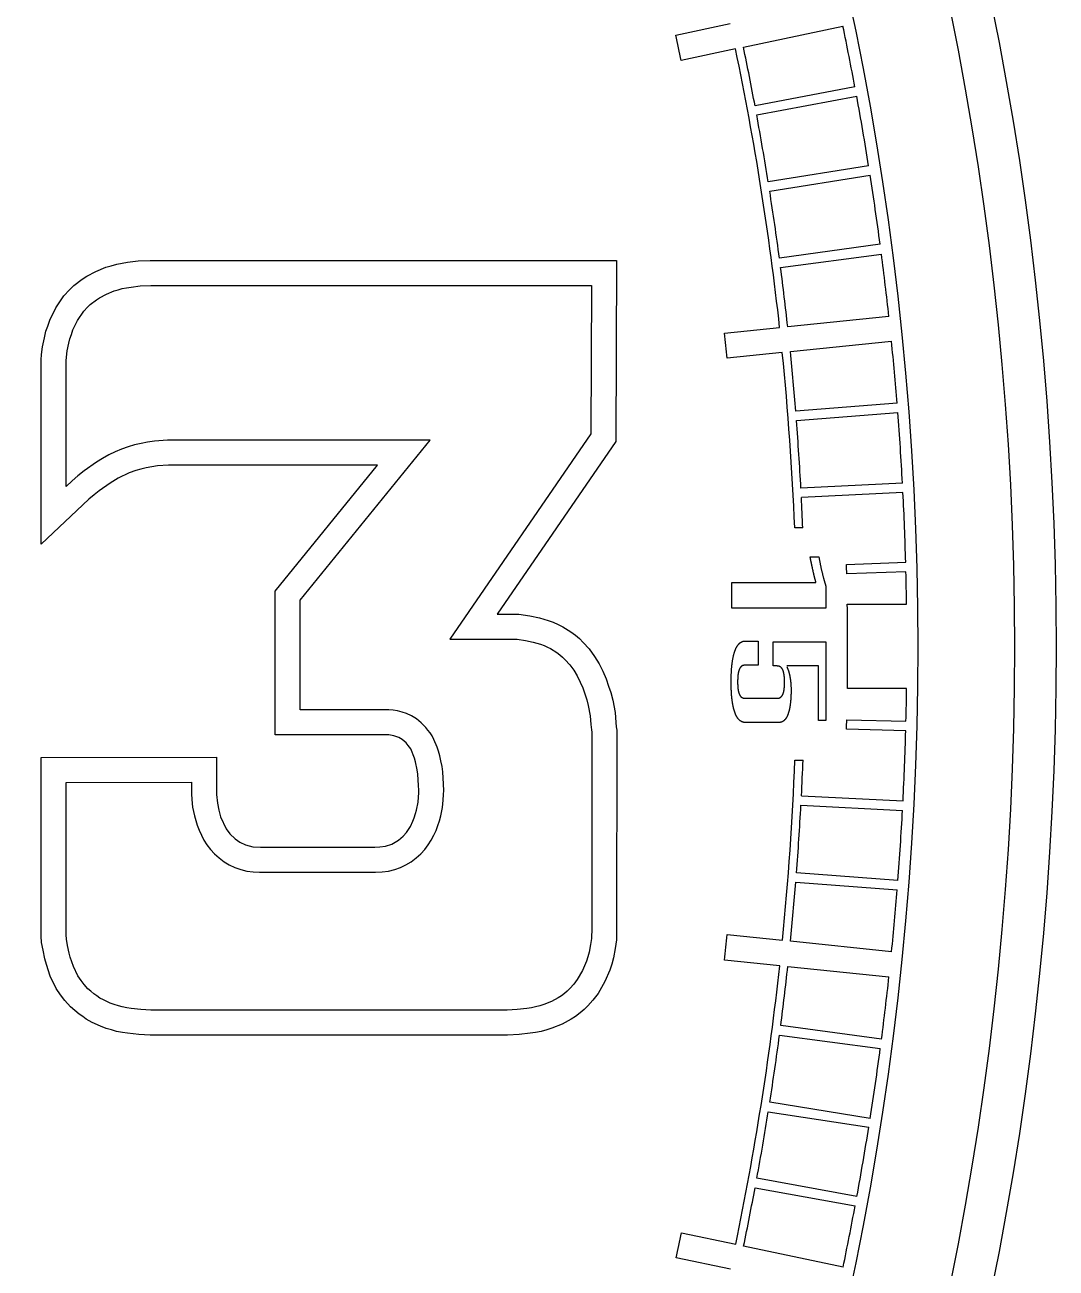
# Model space of a CAD drawing. Extents: x -19.1 to 19.1, y -19.1 to 19.1.
# Drawn here: x 12.97 to 19.15, y -3.72 to 3.73 of the extents above; entities that cross this region are included whole.
import ezdxf

# ---------------------------------------------------------------- set-up
doc = ezdxf.new("R2010")
doc.units = 0
doc.header["$LTSCALE"] = 32.67
doc.layers.add('G_OM_TRIE_D_ESQUISSE__ISO_', color=7, linetype='Continuous')
doc.layers.add('VISIBLE__ISO_', color=7, linetype='Continuous')

msp = doc.modelspace()

# ---------------------------------------------------------------- linework, layer by layer
at = {"layer": 'G_OM_TRIE_D_ESQUISSE__ISO_', "color": 7, "linetype": 'Continuous'}
msp.add_circle((0, 0), 18.9, dxfattribs=at)
at = {"layer": 'VISIBLE__ISO_', "color": 7, "linetype": 'Continuous'}
for p, q in [((16.8698, 3.6686), (17.195, 3.7376)), ((17.2749, 3.5958), (17.8713, 3.7233)), ((17.2273, 3.5856), (16.9023, 3.5161)), ((17.9435, 3.358), (17.3443, 3.2446)), ((17.3542, 3.191), (17.9539, 3.3021)), ((18.0255, 2.8854), (17.4235, 2.7881)), ((17.4322, 2.7333), (18.0344, 2.8295)), ((18.0946, 2.4146), (17.4904, 2.3322)), ((13.5809, 2.3065), (13.6459, 2.3146)), ((13.6459, 2.3146), (13.7175, 2.3172)), ((13.7175, 2.3172), (16.5133, 2.3172)), ((16.5133, 2.3172), (16.5105, 1.2319)), ((17.4977, 2.2762), (18.1023, 2.356)), ((13.3371, 2.2226), (13.3903, 2.2522)), ((13.3903, 2.2522), (13.4515, 2.2767)), ((13.4515, 2.2767), (13.4828, 2.286)), ((13.4828, 2.286), (13.5163, 2.2952)), ((13.5163, 2.2952), (13.5491, 2.3011)), ((13.5491, 2.3011), (13.5809, 2.3065)), ((13.2332, 2.1415), (13.2594, 2.1677)), ((13.2594, 2.1677), (13.3099, 2.2056)), ((13.3099, 2.2056), (13.3371, 2.2226)), ((13.6026, 2.158), (13.658, 2.1649)), ((13.658, 2.1649), (13.7203, 2.1672)), ((13.7203, 2.1672), (16.3629, 2.1672)), ((16.3629, 2.1672), (16.3606, 1.2786)), ((13.1518, 2.0326), (13.2001, 2.1052)), ((13.2001, 2.1052), (13.2332, 2.1415)), ((13.3948, 2.0818), (13.4133, 2.0934)), ((13.4133, 2.0934), (13.4549, 2.1164)), ((13.4549, 2.1164), (13.501, 2.1349)), ((13.501, 2.1349), (13.5241, 2.1418)), ((13.5241, 2.1418), (13.5495, 2.1488)), ((13.5495, 2.1488), (13.5749, 2.1534)), ((13.5749, 2.1534), (13.6026, 2.158)), ((13.1151, 1.9593), (13.1518, 2.0326)), ((13.3187, 2.0126), (13.3418, 2.038)), ((13.3418, 2.038), (13.3579, 2.0541)), ((13.3579, 2.0541), (13.3948, 2.0818)), ((13.1032, 1.9235), (13.1151, 1.9593)), ((13.2541, 1.9018), (13.2818, 1.9572)), ((13.2818, 1.9572), (13.3187, 2.0126)), ((18.1471, 1.9818), (17.5403, 1.9204)), ((13.0823, 1.8539), (13.092, 1.8927)), ((13.092, 1.8927), (13.1032, 1.9235)), ((13.2356, 1.8487), (13.2448, 1.8741)), ((13.2448, 1.8741), (13.2541, 1.9018)), ((17.1612, 1.8821), (17.492, 1.9155)), ((13.0657, 1.7547), (13.0713, 1.7989)), ((13.0713, 1.7989), (13.0823, 1.8539)), ((13.2194, 1.7749), (13.2287, 1.821)), ((13.2287, 1.821), (13.2356, 1.8487)), ((17.5561, 1.7709), (18.1627, 1.8338)), ((13.0625, 1.7223), (13.0657, 1.7547)), ((13.0625, 0.6162), (13.0625, 1.7223)), ((13.2125, 1.7149), (13.2148, 1.7379)), ((13.2125, 0.9624), (13.2125, 1.7149)), ((13.2148, 1.7379), (13.2194, 1.7749)), ((17.5077, 1.7658), (17.1771, 1.7315)), ((18.1964, 1.4617), (17.5884, 1.4147)), ((17.5928, 1.3582), (18.2007, 1.4068)), ((16.3606, 1.2786), (15.5136, 0.0462)), ((13.5841, 1.2002), (13.5449, 1.1863)), ((13.6233, 1.2117), (13.5841, 1.2002)), ((13.6626, 1.2209), (13.6233, 1.2117)), ((13.7018, 1.2279), (13.6626, 1.2209)), ((13.7434, 1.2348), (13.7018, 1.2279)), ((13.8218, 1.2394), (13.7434, 1.2348)), ((15.3959, 1.2394), (13.8218, 1.2394)), ((14.6158, 0.2816), (15.3959, 1.2394)), ((16.5105, 1.2319), (15.7987, 0.1962)), ((13.4318, 1.1309), (13.3948, 1.1078)), ((13.4687, 1.1517), (13.4318, 1.1309)), ((13.5079, 1.1702), (13.4687, 1.1517)), ((13.5449, 1.1863), (13.5079, 1.1702)), ((13.321, 1.0571), (13.2841, 1.0271)), ((13.3948, 1.1078), (13.321, 1.0571)), ((13.5915, 1.0437), (13.5257, 1.0127)), ((13.6303, 1.0574), (13.5915, 1.0437)), ((13.6617, 1.0666), (13.6303, 1.0574)), ((13.6928, 1.074), (13.6617, 1.0666)), ((13.7272, 1.08), (13.6928, 1.074)), ((13.7601, 1.0855), (13.7272, 1.08)), ((13.8262, 1.0894), (13.7601, 1.0855)), ((15.0803, 1.0894), (13.8262, 1.0894)), ((14.4658, 0.3349), (15.0803, 1.0894)), ((13.2494, 0.9971), (13.2125, 0.9624)), ((13.2841, 1.0271), (13.2494, 0.9971)), ((13.4771, 0.9824), (13.4109, 0.9369)), ((13.5257, 1.0127), (13.4771, 0.9824)), ((18.2285, 0.9829), (17.6195, 0.9515)), ((13.3805, 0.9121), (13.3499, 0.8856)), ((13.4109, 0.9369), (13.3805, 0.9121)), ((18.2315, 0.9266), (17.6224, 0.8967)), ((13.3499, 0.8856), (13.0625, 0.6162)), ((17.6307, 0.7146), (17.5821, 0.7136)), ((17.6751, 0.5408), (17.7271, 0.5408)), ((17.8927, 0.4954), (18.2479, 0.508)), ((18.2494, 0.4512), (17.8942, 0.4386)), ((17.2058, 0.2323), (17.2058, 0.3865)), ((17.2058, 0.3865), (17.7099, 0.3865)), ((14.4658, -0.5262), (14.4658, 0.3349)), ((17.7684, 0.3657), (17.7684, 0.2323)), ((14.6158, -0.3762), (14.6158, 0.2816)), ((17.7684, 0.2323), (17.2058, 0.2323)), ((17.8977, 0.2577), (18.2532, 0.2577)), ((15.7987, 0.1962), (15.9277, 0.1962)), ((15.9277, 0.1962), (15.9931, 0.1872)), ((15.9931, 0.1872), (16.0518, 0.1755)), ((16.0518, 0.1755), (16.1046, 0.1588)), ((16.1046, 0.1588), (16.1334, 0.1492)), ((16.1334, 0.1492), (16.1639, 0.1357)), ((16.1639, 0.1357), (16.1918, 0.1217)), ((16.1918, 0.1217), (16.2401, 0.0915)), ((16.2401, 0.0915), (16.2676, 0.0709)), ((15.5136, 0.0462), (15.9175, 0.0462)), ((15.9175, 0.0462), (15.9683, 0.0392)), ((15.9683, 0.0392), (16.0144, 0.03)), ((16.0144, 0.03), (16.0583, 0.0162)), ((16.0583, 0.0162), (16.0791, 0.0092)), ((16.0791, 0.0092), (16.0998, 0)), ((16.2676, 0.0709), (16.2918, 0.0501)), ((16.2918, 0.0501), (16.3142, 0.0278)), ((16.3142, 0.0278), (16.3503, -0.0113)), ((17.2861, 0.036), (17.3622, 0.036)), ((17.3622, 0.036), (17.3622, -0.1089)), ((17.4528, -0.1137), (17.4528, 0.0313)), ((17.4528, 0.0313), (17.7684, 0.0313)), ((17.7684, 0.0313), (17.7684, -0.4408)), ((16.0998, 0), (16.1183, -0.0092)), ((16.1183, -0.0092), (16.1552, -0.0323)), ((16.1552, -0.0323), (16.1737, -0.0462)), ((16.1737, -0.0462), (16.1898, -0.06)), ((16.1898, -0.06), (16.206, -0.0762)), ((16.3503, -0.0113), (16.3823, -0.0562)), ((16.3823, -0.0562), (16.4091, -0.1009)), ((16.206, -0.0762), (16.2337, -0.1062)), ((16.2337, -0.1062), (16.2568, -0.1385)), ((16.2568, -0.1385), (16.2775, -0.1731)), ((16.4091, -0.1009), (16.4311, -0.1448)), ((16.4311, -0.1448), (16.4523, -0.1903)), ((17.3622, -0.1089), (17.2861, -0.1089)), ((17.4752, -0.1137), (17.4528, -0.1137)), ((17.7247, -0.1137), (17.5345, -0.1137)), ((17.7247, -0.4408), (17.7247, -0.1137)), ((16.2775, -0.1731), (16.296, -0.21)), ((16.296, -0.21), (16.3122, -0.2446)), ((16.4523, -0.1903), (16.4665, -0.2355)), ((16.3122, -0.2446), (16.3237, -0.2816)), ((16.3237, -0.2816), (16.3352, -0.3162)), ((16.4665, -0.2355), (16.479, -0.2731)), ((16.479, -0.2731), (16.4909, -0.3178)), ((18.2533, -0.249), (17.8979, -0.249)), ((16.3352, -0.3162), (16.3445, -0.3508)), ((16.3445, -0.3508), (16.356, -0.4131)), ((16.4909, -0.3178), (16.5048, -0.3926)), ((17.2861, -0.3077), (17.4752, -0.3077)), ((15.1489, -0.3762), (14.6158, -0.3762)), ((15.1743, -0.3785), (15.1489, -0.3762)), ((15.1997, -0.3831), (15.1743, -0.3785)), ((15.2274, -0.3901), (15.1997, -0.3831)), ((15.2551, -0.3993), (15.2274, -0.3901)), ((15.2851, -0.4131), (15.2551, -0.3993)), ((15.3151, -0.4316), (15.2851, -0.4131)), ((15.3428, -0.4547), (15.3151, -0.4316)), ((16.356, -0.4131), (16.3606, -0.4639)), ((16.5048, -0.3926), (16.5102, -0.4518)), ((17.7684, -0.4408), (17.7247, -0.4408)), ((17.8943, -0.4369), (18.2496, -0.4451)), ((15.3705, -0.4824), (15.3428, -0.4547)), ((15.382, -0.4985), (15.3705, -0.4824)), ((15.3959, -0.5147), (15.382, -0.4985)), ((15.4074, -0.5332), (15.3959, -0.5147)), ((16.3606, -0.4639), (16.3629, -0.4962)), ((16.3629, -0.4962), (16.3653, -0.5101)), ((16.3653, -0.5101), (16.3653, -1.7125)), ((16.5102, -0.4518), (16.5121, -0.4785)), ((16.5121, -0.4785), (16.5153, -0.4978)), ((16.5153, -0.4978), (16.5129, -1.7219)), ((17.4876, -0.4525), (17.2861, -0.4525)), ((18.2481, -0.5024), (17.8928, -0.4926)), ((15.1481, -0.5262), (14.4658, -0.5262)), ((15.1776, -0.5316), (15.1481, -0.5262)), ((15.2076, -0.5416), (15.1776, -0.5316)), ((15.2273, -0.5537), (15.2076, -0.5416)), ((15.2515, -0.5739), (15.2273, -0.5537)), ((15.2638, -0.5911), (15.2515, -0.5739)), ((15.2797, -0.6096), (15.2638, -0.5911)), ((15.419, -0.5539), (15.4074, -0.5332)), ((15.4374, -0.6001), (15.419, -0.5539)), ((13.0625, -0.6629), (14.1149, -0.6597)), ((13.0625, -1.7332), (13.0625, -0.6629)), ((14.1149, -0.6597), (14.1149, -0.8834)), ((15.3021, -0.6656), (15.2797, -0.6096)), ((15.3077, -0.6882), (15.3021, -0.6656)), ((15.4467, -0.6255), (15.4374, -0.6001)), ((15.4536, -0.6532), (15.4467, -0.6255)), ((15.4605, -0.6832), (15.4536, -0.6532)), ((15.319, -0.7369), (15.3077, -0.6882)), ((15.3227, -0.7631), (15.319, -0.7369)), ((15.4674, -0.7155), (15.4605, -0.6832)), ((15.4721, -0.7478), (15.4674, -0.7155)), ((17.5835, -0.6777), (17.6321, -0.6777)), ((13.2125, -0.8124), (13.9649, -0.8101)), ((13.2125, -1.7264), (13.2125, -0.8124)), ((13.9649, -0.8101), (13.9649, -0.8794)), ((15.3269, -0.8307), (15.3227, -0.7631)), ((15.4767, -0.8217), (15.4721, -0.7478)), ((13.9649, -0.8794), (13.9672, -0.914)), ((14.1149, -0.8834), (14.1202, -0.9367)), ((15.3233, -0.9293), (15.3272, -0.8715)), ((15.3285, -0.8578), (15.3269, -0.8307)), ((15.3272, -0.8715), (15.3285, -0.8578)), ((15.4744, -0.9186), (15.4767, -0.884)), ((15.479, -0.8609), (15.4767, -0.8217)), ((15.4767, -0.884), (15.479, -0.8609)), ((17.6226, -0.8916), (18.2317, -0.9226)), ((13.9672, -0.914), (13.9718, -0.9601)), ((13.9718, -0.9601), (13.9834, -1.0132)), ((14.1202, -0.9367), (14.1295, -0.9791)), ((15.3145, -0.9776), (15.3233, -0.9293)), ((15.4605, -1.0132), (15.4697, -0.9624)), ((15.4697, -0.9624), (15.4744, -0.9186)), ((17.6197, -0.9484), (18.2287, -0.9796)), ((13.9834, -1.0132), (13.9903, -1.0409)), ((13.9903, -1.0409), (13.9995, -1.0686)), ((14.1295, -0.9791), (14.1393, -1.0186)), ((14.1393, -1.0186), (14.172, -1.0893)), ((15.2931, -1.0449), (15.2992, -1.0251)), ((15.2992, -1.0251), (15.3084, -0.9974)), ((15.3084, -0.9974), (15.3145, -0.9776)), ((15.442, -1.0709), (15.4513, -1.0432)), ((15.4513, -1.0432), (15.4605, -1.0132)), ((13.9995, -1.0686), (14.0111, -1.0986)), ((14.0111, -1.0986), (14.0388, -1.1586)), ((14.172, -1.0893), (14.1947, -1.1196)), ((15.2341, -1.1334), (15.2537, -1.1119)), ((15.2537, -1.1119), (15.2774, -1.0763)), ((15.2774, -1.0763), (15.2931, -1.0449)), ((15.419, -1.1286), (15.4328, -1.1009)), ((15.4328, -1.1009), (15.442, -1.0709)), ((14.0388, -1.1586), (14.0572, -1.1863)), ((14.0572, -1.1863), (14.078, -1.214)), ((14.1947, -1.1196), (14.2277, -1.1498)), ((14.2277, -1.1498), (14.2542, -1.1703)), ((14.2542, -1.1703), (14.2894, -1.1867)), ((14.2894, -1.1867), (14.3329, -1.1975)), ((15.1281, -1.1944), (15.1663, -1.1817)), ((15.1663, -1.1817), (15.2066, -1.1586)), ((15.2066, -1.1586), (15.2341, -1.1334)), ((15.3636, -1.214), (15.3843, -1.1863)), ((15.3843, -1.1863), (15.4028, -1.1586)), ((15.4028, -1.1586), (15.419, -1.1286)), ((14.078, -1.214), (14.1034, -1.2394)), ((14.1034, -1.2394), (14.1311, -1.2648)), ((14.1311, -1.2648), (14.1611, -1.2879)), ((14.3329, -1.1975), (14.3778, -1.2002)), ((14.3778, -1.2002), (15.0637, -1.2002)), ((15.0637, -1.2002), (15.0942, -1.1984)), ((15.0942, -1.1984), (15.1281, -1.1944)), ((15.2828, -1.2879), (15.3128, -1.2648)), ((15.3128, -1.2648), (15.3405, -1.2394)), ((15.3405, -1.2394), (15.3636, -1.214)), ((14.1611, -1.2879), (14.1911, -1.3063)), ((14.1911, -1.3063), (14.2257, -1.3225)), ((14.2257, -1.3225), (14.2603, -1.334)), ((14.2603, -1.334), (14.2973, -1.3433)), ((15.1466, -1.3433), (15.1836, -1.334)), ((15.1836, -1.334), (15.2182, -1.3225)), ((15.2182, -1.3225), (15.2505, -1.3063)), ((15.2505, -1.3063), (15.2828, -1.2879)), ((14.2973, -1.3433), (14.3342, -1.3479)), ((14.3342, -1.3479), (14.3734, -1.3502)), ((14.3734, -1.3502), (15.0682, -1.3502)), ((15.0682, -1.3502), (15.1074, -1.3479)), ((15.1074, -1.3479), (15.1466, -1.3433)), ((17.5887, -1.41), (18.1969, -1.4557)), ((18.2012, -1.4001), (17.5931, -1.3546)), ((16.3653, -1.7125), (16.3629, -1.7218)), ((13.0661, -1.7724), (13.0625, -1.7332)), ((13.0745, -1.8172), (13.0661, -1.7724)), ((13.2148, -1.7518), (13.2125, -1.7264)), ((13.2217, -1.7887), (13.2148, -1.7518)), ((13.231, -1.8349), (13.2217, -1.7887)), ((16.3583, -1.7841), (16.3491, -1.8303)), ((16.3629, -1.7472), (16.3583, -1.7841)), ((16.3629, -1.7218), (16.3629, -1.7472)), ((16.5129, -1.7565), (16.5065, -1.8081)), ((16.5129, -1.7219), (16.5129, -1.7565)), ((17.1779, -1.7236), (17.5085, -1.7584)), ((18.1633, -1.8274), (17.5568, -1.7635)), ((13.0849, -1.8694), (13.0745, -1.8172)), ((13.2379, -1.8603), (13.231, -1.8349)), ((13.2564, -1.9156), (13.2379, -1.8603)), ((16.3422, -1.8579), (16.3329, -1.8833)), ((16.3491, -1.8303), (16.3422, -1.8579)), ((16.4955, -1.8632), (16.4858, -1.9019)), ((16.5065, -1.8081), (16.4955, -1.8632)), ((13.0943, -1.9037), (13.0849, -1.8694)), ((13.1174, -1.9732), (13.0943, -1.9037)), ((13.2841, -1.971), (13.2564, -1.9156)), ((16.3329, -1.8833), (16.3099, -1.9387)), ((16.4727, -1.9378), (16.4445, -2.0057)), ((16.4858, -1.9019), (16.4727, -1.9378)), ((17.4924, -1.9113), (17.1617, -1.8776)), ((17.5408, -1.9163), (18.1475, -1.9781)), ((13.1541, -2.0465), (13.1174, -1.9732)), ((13.3025, -1.9987), (13.2841, -1.971)), ((13.321, -2.0241), (13.3025, -1.9987)), ((16.2775, -1.9941), (16.2568, -2.0218)), ((16.3099, -1.9387), (16.2775, -1.9941)), ((16.4445, -2.0057), (16.4027, -2.0772)), ((13.1794, -2.0845), (13.1541, -2.0465)), ((13.2045, -2.119), (13.1794, -2.0845)), ((13.3441, -2.0495), (13.321, -2.0241)), ((13.3602, -2.0634), (13.3441, -2.0495)), ((13.3787, -2.0795), (13.3602, -2.0634)), ((13.3972, -2.0911), (13.3787, -2.0795)), ((16.2014, -2.0772), (16.1829, -2.0911)), ((16.2175, -2.0634), (16.2014, -2.0772)), ((16.2337, -2.0472), (16.2175, -2.0634)), ((16.2568, -2.0218), (16.2337, -2.0472)), ((16.4027, -2.0772), (16.3725, -2.1175)), ((13.2394, -2.1573), (13.2045, -2.119)), ((13.291, -2.2016), (13.2394, -2.1573)), ((13.4156, -2.1049), (13.3972, -2.0911)), ((13.4364, -2.1164), (13.4156, -2.1049)), ((13.4779, -2.1349), (13.4364, -2.1164)), ((13.501, -2.1441), (13.4779, -2.1349)), ((13.5264, -2.1511), (13.501, -2.1441)), ((13.5495, -2.158), (13.5264, -2.1511)), ((13.5772, -2.1626), (13.5495, -2.158)), ((16.0283, -2.158), (16.0029, -2.1626)), ((16.0537, -2.1511), (16.0283, -2.158)), ((16.0768, -2.1441), (16.0537, -2.1511)), ((16.1229, -2.1257), (16.0768, -2.1441)), ((16.1645, -2.1026), (16.1229, -2.1257)), ((16.1829, -2.0911), (16.1645, -2.1026)), ((16.3423, -2.1507), (16.3195, -2.1735)), ((16.3725, -2.1175), (16.3423, -2.1507)), ((13.3123, -2.2149), (13.291, -2.2016)), ((13.3338, -2.2311), (13.3123, -2.2149)), ((13.3694, -2.2508), (13.3338, -2.2311)), ((13.6026, -2.1672), (13.5772, -2.1626)), ((13.6603, -2.1741), (13.6026, -2.1672)), ((13.7203, -2.1765), (13.6603, -2.1741)), ((15.8575, -2.1765), (13.7203, -2.1765)), ((15.9175, -2.1741), (15.8575, -2.1765)), ((15.9752, -2.1672), (15.9175, -2.1741)), ((16.0029, -2.1626), (15.9752, -2.1672)), ((16.2407, -2.2318), (16.1874, -2.2614)), ((16.2678, -2.2149), (16.2407, -2.2318)), ((16.2953, -2.1943), (16.2678, -2.2149)), ((16.3195, -2.1735), (16.2953, -2.1943)), ((13.4196, -2.2731), (13.3694, -2.2508)), ((13.4533, -2.2866), (13.4196, -2.2731)), ((13.4851, -2.2953), (13.4533, -2.2866)), ((13.5155, -2.3044), (13.4851, -2.2953)), ((13.5514, -2.3104), (13.5155, -2.3044)), ((13.5802, -2.3156), (13.5514, -2.3104)), ((16.0286, -2.3104), (15.9965, -2.3157)), ((16.0615, -2.3044), (16.0286, -2.3104)), ((16.095, -2.2953), (16.0615, -2.3044)), ((16.1263, -2.2859), (16.095, -2.2953)), ((16.1874, -2.2614), (16.1263, -2.2859)), ((18.1029, -2.352), (17.4985, -2.2703)), ((13.6484, -2.3238), (13.5802, -2.3156)), ((13.7174, -2.3265), (13.6484, -2.3238)), ((15.8604, -2.3265), (13.7174, -2.3265)), ((15.9293, -2.3238), (15.8604, -2.3265)), ((15.9965, -2.3157), (15.9293, -2.3238)), ((17.4909, -2.328), (18.0956, -2.4075)), ((18.0349, -2.826), (17.4327, -2.7297)), ((17.4237, -2.7867), (18.0265, -2.8796)), ((17.9552, -3.2948), (17.3553, -3.1849)), ((17.3448, -3.2419), (17.9448, -3.3512)), ((16.9031, -3.5123), (17.2282, -3.5813)), ((17.8724, -3.718), (17.2758, -3.5914)), ((17.1966, -3.7302), (16.8712, -3.6625))]:
    msp.add_line(p, q, dxfattribs=at)
for points in [[(17.7099, 0.3865), (17.7096, 0.3874), (17.7093, 0.3883), (17.7091, 0.3892), (17.7088, 0.3902), (17.7086, 0.3911), (17.7083, 0.392), (17.7081, 0.393), (17.7078, 0.3939), (17.7075, 0.3948), (17.7073, 0.3958), (17.707, 0.3968), (17.7068, 0.3977), (17.7065, 0.3987), (17.7062, 0.3997), (17.706, 0.4007), (17.7057, 0.4018), (17.7054, 0.4028), (17.7052, 0.4038), (17.7049, 0.4049), (17.7046, 0.406), (17.7043, 0.4071), (17.704, 0.4083), (17.7037, 0.4096), (17.7034, 0.4109), (17.703, 0.4122), (17.7027, 0.4136), (17.7023, 0.4151), (17.7019, 0.4166), (17.7015, 0.4182), (17.7011, 0.4199), (17.7007, 0.4216), (17.7002, 0.4234), (17.6998, 0.4253), (17.6993, 0.4272), (17.6988, 0.4292), (17.6983, 0.4313), (17.6978, 0.4334), (17.6973, 0.4356), (17.6967, 0.4378), (17.6962, 0.4401), (17.6956, 0.4425), (17.6951, 0.445), (17.6945, 0.4474), (17.6939, 0.45), (17.6933, 0.4525), (17.6927, 0.4551), (17.6921, 0.4578), (17.6915, 0.4604), (17.6909, 0.463), (17.6903, 0.4657), (17.6897, 0.4683), (17.6891, 0.471), (17.6885, 0.4736), (17.688, 0.4762), (17.6874, 0.4789), (17.6868, 0.4815), (17.6862, 0.4842), (17.6857, 0.4868), (17.6851, 0.4894), (17.6846, 0.492), (17.684, 0.4945), (17.6835, 0.497), (17.683, 0.4994), (17.6825, 0.5018), (17.682, 0.5041), (17.6816, 0.5064), (17.6811, 0.5086), (17.6807, 0.5107), (17.6803, 0.5128), (17.6799, 0.5148), (17.6795, 0.5167), (17.6791, 0.5186), (17.6788, 0.5204), (17.6785, 0.5222), (17.6781, 0.5239), (17.6778, 0.5255), (17.6775, 0.527), (17.6773, 0.5285), (17.677, 0.53), (17.6767, 0.5313), (17.6765, 0.5327), (17.6763, 0.5339), (17.6761, 0.5351), (17.6758, 0.5363), (17.6756, 0.5375), (17.6754, 0.5386), (17.6753, 0.5397), (17.6751, 0.5408)], [(17.7271, 0.5408), (17.7275, 0.538), (17.728, 0.5352), (17.7285, 0.5323), (17.729, 0.5294), (17.7295, 0.5264), (17.73, 0.5233), (17.7306, 0.5202), (17.7312, 0.5169), (17.7319, 0.5134), (17.7325, 0.5099), (17.7332, 0.5062), (17.734, 0.5025), (17.7348, 0.4987), (17.7355, 0.4948), (17.7364, 0.4909), (17.7372, 0.487), (17.738, 0.483), (17.7389, 0.4791), (17.7398, 0.4751), (17.7407, 0.4712), (17.7416, 0.4672), (17.7425, 0.4633), (17.7434, 0.4594), (17.7443, 0.4554), (17.7453, 0.4515), (17.7462, 0.4476), (17.7471, 0.4438), (17.7481, 0.44), (17.749, 0.4364), (17.7498, 0.4329), (17.7507, 0.4295), (17.7515, 0.4263), (17.7523, 0.4233), (17.753, 0.4205), (17.7537, 0.4178), (17.7543, 0.4153), (17.755, 0.413), (17.7556, 0.4107), (17.7561, 0.4086), (17.7567, 0.4065), (17.7572, 0.4046), (17.7577, 0.4026), (17.7582, 0.4008), (17.7587, 0.399), (17.7592, 0.3973), (17.7596, 0.3957), (17.7601, 0.3942), (17.7605, 0.3927), (17.7609, 0.3913), (17.7613, 0.3899), (17.7616, 0.3886), (17.762, 0.3873), (17.7623, 0.3861), (17.7627, 0.3849), (17.763, 0.3838), (17.7633, 0.3826), (17.7637, 0.3815), (17.764, 0.3804), (17.7643, 0.3793), (17.7646, 0.3782), (17.7649, 0.3771), (17.7653, 0.376), (17.7656, 0.375), (17.7659, 0.3739), (17.7662, 0.3729), (17.7665, 0.3718), (17.7668, 0.3708), (17.7672, 0.3697), (17.7675, 0.3687), (17.7678, 0.3677), (17.7681, 0.3667), (17.7684, 0.3657)], [(17.2861, -0.4525), (17.2849, -0.4525), (17.2838, -0.4524), (17.2826, -0.4524), (17.2815, -0.4523), (17.2803, -0.4522), (17.2791, -0.452), (17.278, -0.4519), (17.2768, -0.4517), (17.2757, -0.4515), (17.2745, -0.4513), (17.2734, -0.451), (17.2723, -0.4507), (17.2711, -0.4503), (17.27, -0.45), (17.2689, -0.4496), (17.2678, -0.4492), (17.2667, -0.4487), (17.2656, -0.4482), (17.2645, -0.4477), (17.2634, -0.4472), (17.2624, -0.4466), (17.2613, -0.446), (17.2603, -0.4454), (17.2592, -0.4448), (17.2582, -0.4441), (17.2571, -0.4434), (17.2561, -0.4427), (17.2551, -0.4419), (17.2541, -0.4411), (17.2531, -0.4403), (17.2521, -0.4395), (17.2511, -0.4386), (17.2502, -0.4377), (17.2492, -0.4368), (17.2482, -0.4358), (17.2473, -0.4348), (17.2463, -0.4338), (17.2454, -0.4328), (17.2445, -0.4317), (17.2436, -0.4306), (17.2427, -0.4294), (17.2418, -0.4283), (17.2409, -0.4271), (17.24, -0.4259), (17.2391, -0.4246), (17.2383, -0.4233), (17.2374, -0.422), (17.2366, -0.4207), (17.2357, -0.4193), (17.2349, -0.4179), (17.2341, -0.4165), (17.2333, -0.415), (17.2325, -0.4135), (17.2317, -0.412), (17.2309, -0.4104), (17.2301, -0.4089), (17.2294, -0.4073), (17.2286, -0.4056), (17.2279, -0.4039), (17.2271, -0.4022), (17.2264, -0.4005), (17.2257, -0.3987), (17.225, -0.3969), (17.2243, -0.3951), (17.2236, -0.3932), (17.2229, -0.3913), (17.2222, -0.3894), (17.2216, -0.3875), (17.2209, -0.3855), (17.2203, -0.3834), (17.2196, -0.3814), (17.219, -0.3793), (17.2184, -0.3772), (17.2178, -0.375), (17.2172, -0.3729), (17.2166, -0.3706), (17.216, -0.3684), (17.2155, -0.3661), (17.2149, -0.3638), (17.2144, -0.3615), (17.2138, -0.3591), (17.2133, -0.3567), (17.2128, -0.3542), (17.2123, -0.3518), (17.2118, -0.3492), (17.2113, -0.3467), (17.2108, -0.3441), (17.2104, -0.3415), (17.2099, -0.3389), (17.2095, -0.3362), (17.209, -0.3335), (17.2086, -0.3307), (17.2082, -0.3279), (17.2078, -0.3251), (17.2074, -0.3223), (17.2071, -0.3194), (17.2067, -0.3165), (17.2063, -0.3135), (17.206, -0.3105), (17.2057, -0.3075), (17.2053, -0.3044), (17.205, -0.3014), (17.2047, -0.2982), (17.2044, -0.2951), (17.2041, -0.2919), (17.2039, -0.2886), (17.2036, -0.2854), (17.2034, -0.282), (17.2032, -0.2787), (17.2029, -0.2753), (17.2027, -0.2719), (17.2025, -0.2685), (17.2023, -0.265), (17.2022, -0.2615), (17.202, -0.2579), (17.2019, -0.2543), (17.2017, -0.2507), (17.2016, -0.247), (17.2015, -0.2434), (17.2014, -0.2397), (17.2013, -0.2359), (17.2012, -0.2322), (17.2012, -0.2284), (17.2011, -0.2246), (17.2011, -0.2208), (17.201, -0.217), (17.201, -0.2132), (17.201, -0.2093), (17.201, -0.2055), (17.201, -0.2017), (17.2011, -0.1978), (17.2011, -0.194), (17.2012, -0.1902), (17.2012, -0.1864), (17.2013, -0.1826), (17.2014, -0.1789), (17.2015, -0.1751), (17.2016, -0.1714), (17.2017, -0.1677), (17.2019, -0.1641), (17.202, -0.1605), (17.2022, -0.1569), (17.2023, -0.1533), (17.2025, -0.1498), (17.2027, -0.1463), (17.2029, -0.1428), (17.2032, -0.1394), (17.2034, -0.136), (17.2036, -0.1327), (17.2039, -0.1294), (17.2041, -0.1261), (17.2044, -0.1228), (17.2047, -0.1196), (17.205, -0.1165), (17.2053, -0.1133), (17.2056, -0.1103), (17.206, -0.1072), (17.2063, -0.1042), (17.2067, -0.1012), (17.207, -0.0982), (17.2074, -0.0953), (17.2078, -0.0924), (17.2082, -0.0896), (17.2086, -0.0868), (17.209, -0.084), (17.2095, -0.0813), (17.2099, -0.0786), (17.2104, -0.0759), (17.2108, -0.0732), (17.2113, -0.0706), (17.2118, -0.0681), (17.2123, -0.0655), (17.2128, -0.063), (17.2133, -0.0606), (17.2138, -0.0581), (17.2144, -0.0557), (17.2149, -0.0534), (17.2155, -0.051), (17.216, -0.0487), (17.2166, -0.0465), (17.2172, -0.0442), (17.2178, -0.042), (17.2184, -0.0399), (17.219, -0.0377), (17.2196, -0.0356), (17.2203, -0.0335), (17.2209, -0.0315), (17.2216, -0.0295), (17.2222, -0.0275), (17.2229, -0.0256), (17.2236, -0.0237), (17.2243, -0.0218), (17.225, -0.02), (17.2257, -0.0181), (17.2264, -0.0164), (17.2271, -0.0146), (17.2279, -0.0129), (17.2286, -0.0112), (17.2294, -0.0096), (17.2301, -0.0079), (17.2309, -0.0063), (17.2317, -0.0048), (17.2325, -0.0032), (17.2333, -0.0017), (17.2341, -0.0003), (17.2349, 0.0012), (17.2357, 0.0026), (17.2366, 0.004), (17.2374, 0.0053), (17.2383, 0.0066), (17.2391, 0.0079), (17.24, 0.0092), (17.2409, 0.0104), (17.2418, 0.0116), (17.2427, 0.0128), (17.2436, 0.0139), (17.2445, 0.015), (17.2454, 0.0161), (17.2463, 0.0172), (17.2473, 0.0182), (17.2482, 0.0192), (17.2492, 0.0201), (17.2502, 0.0211), (17.2511, 0.022), (17.2521, 0.0229), (17.2531, 0.0237), (17.2541, 0.0245), (17.2551, 0.0253), (17.2561, 0.0261), (17.2571, 0.0268), (17.2582, 0.0275), (17.2592, 0.0282), (17.2603, 0.0288), (17.2613, 0.0294), (17.2624, 0.03), (17.2634, 0.0306), (17.2645, 0.0311), (17.2656, 0.0316), (17.2667, 0.0321), (17.2678, 0.0326), (17.2689, 0.033), (17.27, 0.0334), (17.2711, 0.0338), (17.2723, 0.0341), (17.2734, 0.0344), (17.2745, 0.0347), (17.2757, 0.0349), (17.2768, 0.0351), (17.278, 0.0353), (17.2791, 0.0355), (17.2803, 0.0356), (17.2815, 0.0357), (17.2826, 0.0358), (17.2838, 0.0358), (17.2849, 0.0359), (17.2861, 0.036)], [(17.2861, -0.1089), (17.2848, -0.109), (17.2836, -0.109), (17.2823, -0.1091), (17.2811, -0.1092), (17.2798, -0.1093), (17.2786, -0.1094), (17.2774, -0.1096), (17.2763, -0.1098), (17.2752, -0.1101), (17.2741, -0.1103), (17.273, -0.1106), (17.272, -0.111), (17.2711, -0.1113), (17.2701, -0.1117), (17.2692, -0.1121), (17.2684, -0.1125), (17.2675, -0.113), (17.2667, -0.1134), (17.266, -0.1138), (17.2653, -0.1143), (17.2646, -0.1147), (17.2639, -0.1152), (17.2633, -0.1157), (17.2627, -0.1161), (17.2621, -0.1166), (17.2616, -0.117), (17.2611, -0.1175), (17.2606, -0.118), (17.2601, -0.1184), (17.2596, -0.1189), (17.2591, -0.1194), (17.2587, -0.1199), (17.2582, -0.1204), (17.2577, -0.1209), (17.2573, -0.1215), (17.2569, -0.122), (17.2564, -0.1226), (17.256, -0.1231), (17.2556, -0.1237), (17.2552, -0.1243), (17.2547, -0.1249), (17.2543, -0.1256), (17.2539, -0.1262), (17.2535, -0.1269), (17.2532, -0.1276), (17.2528, -0.1282), (17.2524, -0.1289), (17.252, -0.1297), (17.2517, -0.1304), (17.2513, -0.1311), (17.2509, -0.1319), (17.2506, -0.1327), (17.2502, -0.1334), (17.2499, -0.1342), (17.2496, -0.1351), (17.2492, -0.1359), (17.2489, -0.1367), (17.2486, -0.1376), (17.2483, -0.1385), (17.248, -0.1394), (17.2477, -0.1403), (17.2474, -0.1412), (17.2471, -0.1422), (17.2468, -0.1431), (17.2465, -0.1441), (17.2462, -0.1451), (17.246, -0.1461), (17.2457, -0.1471), (17.2455, -0.1482), (17.2452, -0.1492), (17.245, -0.1503), (17.2447, -0.1514), (17.2445, -0.1525), (17.2443, -0.1536), (17.244, -0.1548), (17.2438, -0.1559), (17.2436, -0.1571), (17.2434, -0.1583), (17.2432, -0.1595), (17.243, -0.1607), (17.2428, -0.162), (17.2426, -0.1633), (17.2425, -0.1645), (17.2423, -0.1658), (17.2421, -0.1672), (17.242, -0.1685), (17.2418, -0.1699), (17.2417, -0.1712), (17.2415, -0.1726), (17.2414, -0.174), (17.2413, -0.1755), (17.2411, -0.1769), (17.241, -0.1784), (17.2409, -0.1799), (17.2408, -0.1814), (17.2407, -0.1829), (17.2406, -0.1845), (17.2405, -0.1861), (17.2404, -0.1876), (17.2404, -0.1893), (17.2403, -0.1909), (17.2402, -0.1925), (17.2402, -0.1941), (17.2401, -0.1958), (17.2401, -0.1975), (17.24, -0.1992), (17.24, -0.2008), (17.24, -0.2025), (17.24, -0.2042), (17.24, -0.2059), (17.2399, -0.2076), (17.2399, -0.2093), (17.2399, -0.211), (17.24, -0.2127), (17.24, -0.2144), (17.24, -0.2161), (17.24, -0.2178), (17.24, -0.2194), (17.2401, -0.2211), (17.2401, -0.2227), (17.2402, -0.2244), (17.2402, -0.226), (17.2403, -0.2276), (17.2404, -0.2291), (17.2404, -0.2307), (17.2405, -0.2323), (17.2406, -0.2338), (17.2407, -0.2353), (17.2408, -0.2368), (17.2409, -0.2382), (17.241, -0.2397), (17.2411, -0.2411), (17.2413, -0.2425), (17.2414, -0.2439), (17.2415, -0.2453), (17.2417, -0.2467), (17.2418, -0.248), (17.242, -0.2493), (17.2421, -0.2506), (17.2423, -0.2519), (17.2425, -0.2532), (17.2426, -0.2544), (17.2428, -0.2557), (17.243, -0.2569), (17.2432, -0.2581), (17.2434, -0.2593), (17.2436, -0.2604), (17.2438, -0.2616), (17.244, -0.2627), (17.2443, -0.2638), (17.2445, -0.2649), (17.2447, -0.266), (17.245, -0.2671), (17.2452, -0.2681), (17.2455, -0.2691), (17.2457, -0.2702), (17.246, -0.2712), (17.2462, -0.2721), (17.2465, -0.2731), (17.2468, -0.2741), (17.2471, -0.275), (17.2474, -0.2759), (17.2477, -0.2768), (17.248, -0.2777), (17.2483, -0.2786), (17.2486, -0.2795), (17.2489, -0.2803), (17.2492, -0.2811), (17.2496, -0.2819), (17.2499, -0.2827), (17.2502, -0.2835), (17.2506, -0.2843), (17.2509, -0.2851), (17.2513, -0.2858), (17.2517, -0.2865), (17.252, -0.2872), (17.2524, -0.2879), (17.2528, -0.2886), (17.2532, -0.2893), (17.2536, -0.29), (17.2539, -0.2906), (17.2543, -0.2912), (17.2548, -0.2919), (17.2552, -0.2925), (17.2556, -0.2931), (17.256, -0.2936), (17.2564, -0.2942), (17.2569, -0.2948), (17.2573, -0.2953), (17.2578, -0.2958), (17.2582, -0.2963), (17.2587, -0.2968), (17.2591, -0.2973), (17.2596, -0.2978), (17.2601, -0.2983), (17.2606, -0.2987), (17.2611, -0.2992), (17.2616, -0.2996), (17.2621, -0.3001), (17.2627, -0.3005), (17.2633, -0.301), (17.2639, -0.3014), (17.2646, -0.3019), (17.2653, -0.3023), (17.266, -0.3028), (17.2668, -0.3032), (17.2675, -0.3037), (17.2684, -0.3041), (17.2692, -0.3045), (17.2701, -0.3049), (17.2711, -0.3053), (17.272, -0.3056), (17.273, -0.306), (17.2741, -0.3063), (17.2752, -0.3065), (17.2763, -0.3068), (17.2774, -0.307), (17.2786, -0.3071), (17.2798, -0.3073), (17.2811, -0.3074), (17.2823, -0.3075), (17.2836, -0.3076), (17.2848, -0.3076), (17.2861, -0.3077)], [(17.4752, -0.3077), (17.4765, -0.3076), (17.4778, -0.3076), (17.479, -0.3075), (17.4803, -0.3074), (17.4815, -0.3073), (17.4827, -0.3071), (17.4839, -0.307), (17.485, -0.3068), (17.4862, -0.3065), (17.4872, -0.3063), (17.4883, -0.306), (17.4893, -0.3056), (17.4903, -0.3053), (17.4912, -0.3049), (17.4921, -0.3045), (17.493, -0.3041), (17.4938, -0.3037), (17.4946, -0.3033), (17.4953, -0.3028), (17.4961, -0.3024), (17.4967, -0.3019), (17.4974, -0.3015), (17.498, -0.3011), (17.4986, -0.3006), (17.4992, -0.3002), (17.4997, -0.2997), (17.5003, -0.2993), (17.5008, -0.2988), (17.5013, -0.2984), (17.5018, -0.2979), (17.5022, -0.2974), (17.5027, -0.297), (17.5031, -0.2965), (17.5036, -0.296), (17.504, -0.2954), (17.5045, -0.2949), (17.5049, -0.2944), (17.5053, -0.2938), (17.5058, -0.2932), (17.5062, -0.2927), (17.5066, -0.2921), (17.507, -0.2915), (17.5074, -0.2908), (17.5078, -0.2902), (17.5082, -0.2896), (17.5086, -0.2889), (17.5089, -0.2882), (17.5093, -0.2875), (17.5097, -0.2868), (17.5101, -0.2861), (17.5104, -0.2854), (17.5108, -0.2847), (17.5111, -0.2839), (17.5114, -0.2831), (17.5118, -0.2823), (17.5121, -0.2815), (17.5124, -0.2807), (17.5128, -0.2799), (17.5131, -0.2791), (17.5134, -0.2782), (17.5137, -0.2773), (17.514, -0.2764), (17.5143, -0.2755), (17.5146, -0.2746), (17.5148, -0.2737), (17.5151, -0.2728), (17.5154, -0.2718), (17.5156, -0.2708), (17.5159, -0.2698), (17.5161, -0.2688), (17.5164, -0.2678), (17.5166, -0.2667), (17.5169, -0.2657), (17.5171, -0.2646), (17.5173, -0.2635), (17.5175, -0.2624), (17.5177, -0.2613), (17.5179, -0.2602), (17.5181, -0.259), (17.5183, -0.2578), (17.5185, -0.2567), (17.5187, -0.2555), (17.5189, -0.2542), (17.5191, -0.253), (17.5192, -0.2517), (17.5194, -0.2505), (17.5195, -0.2492), (17.5197, -0.2479), (17.5198, -0.2466), (17.52, -0.2452), (17.5201, -0.2439), (17.5202, -0.2425), (17.5203, -0.2411), (17.5204, -0.2397), (17.5205, -0.2383), (17.5206, -0.2368), (17.5207, -0.2353), (17.5208, -0.2339), (17.5209, -0.2324), (17.521, -0.2308), (17.5211, -0.2293), (17.5211, -0.2278), (17.5212, -0.2262), (17.5212, -0.2246), (17.5213, -0.223), (17.5213, -0.2214), (17.5213, -0.2198), (17.5214, -0.2182), (17.5214, -0.2165), (17.5214, -0.2149), (17.5214, -0.2132), (17.5214, -0.2116), (17.5214, -0.2099), (17.5214, -0.2083), (17.5214, -0.2066), (17.5214, -0.205), (17.5213, -0.2034), (17.5213, -0.2017), (17.5213, -0.2001), (17.5212, -0.1985), (17.5212, -0.1969), (17.5211, -0.1953), (17.5211, -0.1937), (17.521, -0.1921), (17.5209, -0.1906), (17.5208, -0.189), (17.5207, -0.1875), (17.5206, -0.186), (17.5205, -0.1845), (17.5204, -0.1831), (17.5203, -0.1816), (17.5202, -0.1802), (17.5201, -0.1788), (17.52, -0.1774), (17.5198, -0.176), (17.5197, -0.1747), (17.5195, -0.1733), (17.5194, -0.172), (17.5192, -0.1707), (17.5191, -0.1694), (17.5189, -0.1681), (17.5187, -0.1669), (17.5185, -0.1657), (17.5183, -0.1644), (17.5181, -0.1633), (17.518, -0.1621), (17.5177, -0.1609), (17.5175, -0.1598), (17.5173, -0.1586), (17.5171, -0.1575), (17.5169, -0.1564), (17.5166, -0.1553), (17.5164, -0.1543), (17.5161, -0.1532), (17.5159, -0.1522), (17.5156, -0.1512), (17.5154, -0.1502), (17.5151, -0.1492), (17.5148, -0.1482), (17.5146, -0.1473), (17.5143, -0.1464), (17.514, -0.1454), (17.5137, -0.1445), (17.5134, -0.1436), (17.5131, -0.1428), (17.5128, -0.1419), (17.5124, -0.1411), (17.5121, -0.1402), (17.5118, -0.1394), (17.5115, -0.1386), (17.5111, -0.1378), (17.5108, -0.1371), (17.5104, -0.1363), (17.5101, -0.1356), (17.5097, -0.1349), (17.5093, -0.1341), (17.509, -0.1334), (17.5086, -0.1328), (17.5082, -0.1321), (17.5078, -0.1314), (17.5074, -0.1308), (17.507, -0.1301), (17.5066, -0.1295), (17.5062, -0.1289), (17.5058, -0.1283), (17.5053, -0.1278), (17.5049, -0.1272), (17.5045, -0.1266), (17.504, -0.1261), (17.5036, -0.1256), (17.5031, -0.1251), (17.5027, -0.1246), (17.5022, -0.1241), (17.5018, -0.1236), (17.5013, -0.1231), (17.5008, -0.1227), (17.5003, -0.1222), (17.4997, -0.1218), (17.4992, -0.1213), (17.4986, -0.1209), (17.498, -0.1204), (17.4974, -0.12), (17.4967, -0.1195), (17.4961, -0.1191), (17.4953, -0.1186), (17.4946, -0.1182), (17.4938, -0.1177), (17.493, -0.1173), (17.4921, -0.1169), (17.4912, -0.1165), (17.4903, -0.1161), (17.4893, -0.1158), (17.4883, -0.1154), (17.4873, -0.1151), (17.4862, -0.1149), (17.4851, -0.1146), (17.4839, -0.1144), (17.4827, -0.1143), (17.4815, -0.1141), (17.4803, -0.114), (17.479, -0.1139), (17.4778, -0.1139), (17.4765, -0.1138), (17.4752, -0.1137)], [(17.5345, -0.1182), (17.5353, -0.1198), (17.536, -0.1214), (17.5368, -0.123), (17.5375, -0.1246), (17.5383, -0.1262), (17.539, -0.1278), (17.5397, -0.1295), (17.5404, -0.1312), (17.5411, -0.1329), (17.5417, -0.1346), (17.5424, -0.1363), (17.543, -0.1381), (17.5436, -0.1399), (17.5442, -0.1417), (17.5448, -0.1436), (17.5454, -0.1454), (17.546, -0.1473), (17.5466, -0.1492), (17.5471, -0.1512), (17.5477, -0.1531), (17.5482, -0.1551), (17.5488, -0.1571), (17.5493, -0.1591), (17.5498, -0.1612), (17.5503, -0.1633), (17.5508, -0.1654), (17.5513, -0.1675), (17.5517, -0.1696), (17.5522, -0.1718), (17.5526, -0.174), (17.553, -0.1762), (17.5535, -0.1784), (17.5539, -0.1807), (17.5543, -0.183), (17.5547, -0.1852), (17.555, -0.1876), (17.5554, -0.1899), (17.5557, -0.1922), (17.5561, -0.1946), (17.5564, -0.197), (17.5567, -0.1994), (17.557, -0.2018), (17.5573, -0.2043), (17.5576, -0.2067), (17.5579, -0.2092), (17.5581, -0.2117), (17.5583, -0.2142), (17.5586, -0.2167), (17.5588, -0.2192), (17.559, -0.2218), (17.5592, -0.2243), (17.5593, -0.2269), (17.5595, -0.2295), (17.5596, -0.2321), (17.5598, -0.2347), (17.5599, -0.2373), (17.56, -0.24), (17.5601, -0.2426), (17.5602, -0.2453), (17.5602, -0.2479), (17.5603, -0.2506), (17.5603, -0.2532), (17.5603, -0.2559), (17.5603, -0.2585), (17.5603, -0.2612), (17.5603, -0.2638), (17.5603, -0.2665), (17.5603, -0.2691), (17.5602, -0.2717), (17.5602, -0.2744), (17.5602, -0.277), (17.5601, -0.2796), (17.56, -0.2822), (17.5599, -0.2847), (17.5599, -0.2873), (17.5598, -0.2899), (17.5597, -0.2924), (17.5596, -0.2949), (17.5595, -0.2975), (17.5593, -0.3), (17.5592, -0.3024), (17.5591, -0.3049), (17.5589, -0.3073), (17.5588, -0.3098), (17.5586, -0.3122), (17.5584, -0.3146), (17.5582, -0.317), (17.558, -0.3193), (17.5578, -0.3217), (17.5576, -0.324), (17.5574, -0.3263), (17.5572, -0.3286), (17.557, -0.3309), (17.5567, -0.3332), (17.5565, -0.3354), (17.5562, -0.3376), (17.5559, -0.3398), (17.5557, -0.342), (17.5554, -0.3442), (17.5551, -0.3464), (17.5548, -0.3485), (17.5545, -0.3506), (17.5542, -0.3527), (17.5538, -0.3548), (17.5535, -0.3568), (17.5532, -0.3589), (17.5528, -0.3609), (17.5524, -0.3629), (17.5521, -0.3649), (17.5517, -0.3669), (17.5513, -0.3688), (17.5509, -0.3707), (17.5505, -0.3726), (17.5501, -0.3745), (17.5496, -0.3764), (17.5492, -0.3783), (17.5488, -0.3801), (17.5483, -0.3819), (17.5479, -0.3837), (17.5474, -0.3854), (17.5469, -0.3872), (17.5464, -0.3889), (17.5459, -0.3906), (17.5454, -0.3923), (17.5449, -0.394), (17.5444, -0.3956), (17.5438, -0.3972), (17.5433, -0.3988), (17.5427, -0.4004), (17.5422, -0.402), (17.5416, -0.4035), (17.541, -0.405), (17.5404, -0.4065), (17.5398, -0.408), (17.5392, -0.4095), (17.5386, -0.4109), (17.538, -0.4123), (17.5373, -0.4137), (17.5367, -0.4151), (17.536, -0.4164), (17.5354, -0.4177), (17.5347, -0.419), (17.534, -0.4203), (17.5333, -0.4216), (17.5326, -0.4228), (17.5319, -0.424), (17.5311, -0.4252), (17.5304, -0.4263), (17.5297, -0.4275), (17.5289, -0.4286), (17.5281, -0.4297), (17.5273, -0.4307), (17.5266, -0.4318), (17.5258, -0.4328), (17.5249, -0.4338), (17.5241, -0.4348), (17.5233, -0.4357), (17.5225, -0.4367), (17.5216, -0.4376), (17.5207, -0.4384), (17.5199, -0.4393), (17.519, -0.4401), (17.5181, -0.4409), (17.5172, -0.4417), (17.5163, -0.4424), (17.5153, -0.4432), (17.5144, -0.4439), (17.5134, -0.4445), (17.5125, -0.4452), (17.5115, -0.4458), (17.5105, -0.4464), (17.5095, -0.447), (17.5085, -0.4475), (17.5075, -0.448), (17.5065, -0.4485), (17.5054, -0.449), (17.5044, -0.4494), (17.5033, -0.4498), (17.5022, -0.4502), (17.5012, -0.4506), (17.5001, -0.4509), (17.499, -0.4512), (17.4979, -0.4515), (17.4967, -0.4517), (17.4956, -0.4519), (17.4945, -0.452), (17.4934, -0.4521), (17.4922, -0.4523), (17.4911, -0.4523), (17.4899, -0.4524), (17.4888, -0.4525), (17.4876, -0.4525)]]:
    msp.add_lwpolyline(points, dxfattribs=at)
for radius in [19.15, 18.32]:
    msp.add_circle((0, 0), radius, dxfattribs=at)
for radius, start, end in [(17.2641, 11.75139, 12.26894), (18.255, 10.60002, 11.76879), (17.5965, 6.24956, 11.75745), (17.6452, 10.59602, 11.75831), (18.255, 9.09422, 10.42135), (17.6452, 9.0914, 10.4187), (18.255, 7.60081, 8.91673), (17.6452, 7.59503, 8.91118), (18.255, 6.23229, 7.41542), (17.6452, 6.24824, 7.41159), (17.2641, 5.75624, 6.25878), (18.255, 4.59257, 5.76542), (17.5965, 2.32431, 5.75944), (17.6452, 4.59864, 5.75989), (17.6452, 3.09119, 4.41447), (18.255, 3.08651, 4.4197), (17.6452, 2.32093, 2.91288), (18.255, 1.59476, 2.90965), (17.8996, 1.404, 1.58582), (18.255, 0.80891, 1.41614), (17.8996, 359.20293, 0.82497), (18.255, 358.60275, 359.21845), (17.8996, 358.42287, 358.60139), (18.255, 357.10292, 358.42287), (17.5965, 354.26477, 357.79291), (17.6452, 357.10366, 357.79899), (17.6452, 355.59702, 356.91895), (18.255, 355.60117, 356.92377), (17.6452, 354.26401, 355.41678), (18.255, 354.25477, 355.42634), (17.2641, 353.75622, 354.27011), (17.5965, 348.25684, 353.76422), (17.6452, 352.60759, 353.76536), (18.255, 352.59743, 353.7792), (17.6452, 351.1006, 352.4186), (18.255, 351.09427, 352.42181), (17.6452, 349.60128, 350.91323), (18.255, 349.60175, 350.92414), (17.6452, 348.25619, 349.41298), (18.255, 348.24826, 349.42176), (17.2641, 347.752, 348.26143)]:
    msp.add_arc((0, 0), radius, start, end, dxfattribs=at)

doc.saveas('drawing.dxf')
